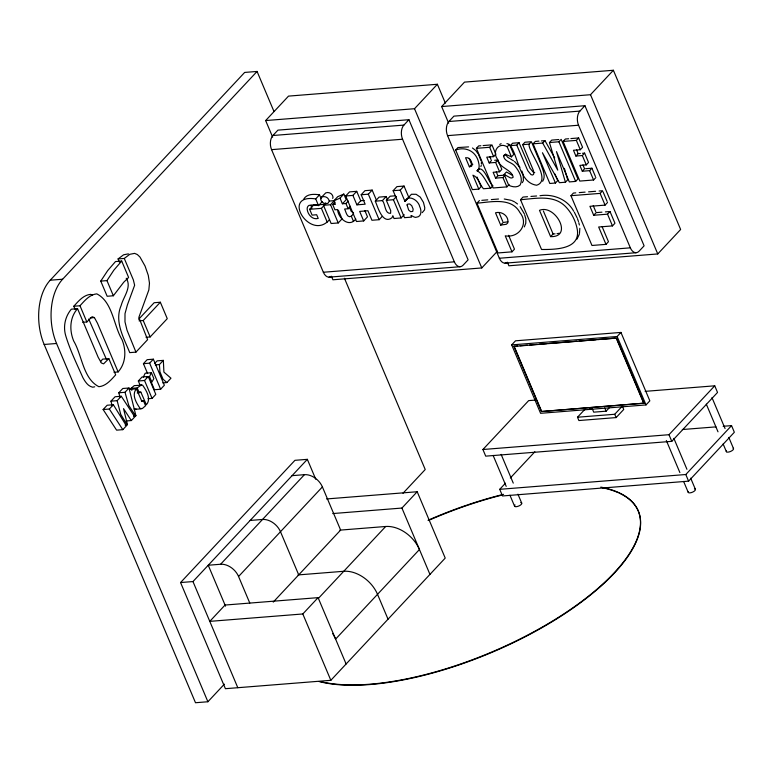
<?xml version="1.0" encoding="UTF-8"?>
<svg xmlns="http://www.w3.org/2000/svg" width="773" height="773" viewBox="0 0 773 773"><rect width="100%" height="100%" fill="white"/><g stroke="black" fill="none" stroke-linecap="round" stroke-linejoin="round"><path stroke-width="1.16" d="M579.827 228.335L579.479 233.369M504.16 174.418L508.75 185.278C512.219 186.921 516.944 187.916 520.074 185.066C523.447 178.921 519.311 171.471 515.311 166.562C512.267 162.05 503.513 161.712 503.619 155.431L506.402 154.619L511.465 156.861L513.736 154.436L509.475 144.348L507.204 146.773C498.546 141.652 491.937 151.643 497.358 159.045C498.991 168.224 511.436 169.026 513.185 177.172L511.842 178.003L510.277 177.838L504.16 174.418L506.431 171.993L512.547 175.413M332.69 198.39L333.028 197.183C332.776 193.762 328.815 191.598 325.733 192.883L320.969 197.791L320.64 198.97C320.921 202.333 324.844 204.603 327.936 203.318L329.211 201.251C328.96 197.84 325.008 195.675 321.916 196.96L320.969 197.791M143.324 377.108L145.189 373.233L151.392 372.741L153.866 378.596L151.856 382.123L149.527 376.615L151.392 372.741M480.893 166.543L481.279 165.383M408.84 197.279L404.955 201.367L411.439 194.265L416.087 194.284L420.212 197.057L423.469 202.41L424.783 207.782L424.532 209.908L422.251 212.633M579.315 234.325L576.967 239.147M524.345 226.914L525.795 223.175L525.824 218.788L524.674 214.894M522.345 182.641L523.398 180.679L523.195 174.766M143.478 400.801L141.942 401.525L136.386 388.867C131.246 394.839 136.541 403.322 140.222 408.55L142.348 408.521L145.566 405.748L143.478 400.801L141.411 400.965M542.636 181.317C546.163 176.167 542.675 169.577 540.936 164.369M100.761 281.101L107.66 270.637L115.496 261.545L121.699 261.052L128.627 277.468L123.719 282.251L113.36 295.769L107.157 296.262L100.761 281.101L106.964 280.609L113.863 270.144L121.699 261.052M108.838 358.643L103.582 363.87L101.36 362.972L98.152 357.232L77.551 308.678C69.599 317.577 69.29 330.438 73.706 341.038C82.122 355.165 82.982 378.722 98.886 386.703C106.114 386.036 111.061 379.881 115.679 374.847L108.838 358.643L102.635 359.136L100.49 361.735M113.998 372.257L118.134 371.929C126.086 363.03 126.395 350.169 121.979 339.56C113.554 325.462 112.674 301.799 96.789 293.866C89.571 294.561 84.624 300.726 79.996 305.75L73.802 306.253L75.165 309.49M303.876 198.864C307.084 193.665 314.253 194.033 319.52 194.825L321.133 198.661M477.163 170.765C483.26 162.63 489.338 184.602 492.942 185.752L490.671 188.177C486.236 182.486 483.705 174.485 477.163 170.765C479.424 168.949 479.434 165.866 478.787 163.296C476.825 152.088 466.583 146.126 455.655 149.991L472.39 189.627L478.806 189.114L481.077 186.689L477.009 177.046M73.802 306.253C78.431 301.219 83.368 295.054 90.586 294.358L92.393 295.054M82.711 322.293L86.847 321.964L92.132 316.698L94.383 317.568L97.495 323.269L118.134 371.929M224.363 684.153L207.898 701.749L195.501 702.734L44.158 344.468A46.805 28.234 85.5 0 1 50.216 280.213L244.664 72.43L257.071 71.445L273.98 111.476M207.898 701.749L56.564 343.483A46.805 28.234 85.5 0 1 62.623 279.227L257.071 71.445M272.656 137.14L265.651 120.559L288.522 96.113L437.383 84.267L445.325 103.07M272.898 135.507L277.932 130.135L408.927 119.709L468.119 259.834L463.085 265.207A10.3 6.213 85.5 0 1 454.35 261.834L323.356 272.251L271.565 149.643A10.3 6.213 85.5 0 1 272.898 135.507L403.893 125.091L408.927 119.709M138.647 319.278L154.136 302.736L160.34 302.233L167.268 318.66L150.155 336.941L146.02 337.27M139.082 320.853L143.218 320.524L160.34 302.233M126.241 278.251C132.038 287.276 123.409 296.755 121.197 305.393C114.114 321.568 123.777 337.83 129.738 352.623L135.942 352.13L147.614 339.656L138.84 317.423L148.851 289.914L149.469 283.15L148.281 275.362L145.044 266.038L139.961 257.023L137.323 254.53L134.599 253.37L129.777 254.317L124.279 258.443L118.076 258.936L119.438 262.153M147.556 373.436L143.43 363.658L147.16 359.677L153.363 359.184L164.369 385.244L160.639 389.234L154.436 389.727L150.764 381.041M103.128 409.526L107.138 405.245L113.341 404.752L126.395 425.826L122.81 429.662L116.607 430.155L103.128 409.526L109.331 409.033L113.341 404.752M112.143 405.728L110.945 401.168L115.08 396.752L121.284 396.259L134.782 416.86L131.333 420.551L126.163 420.956M120.057 397.177L118.791 392.79L122.801 388.5L129.004 388.007L135.893 415.681L133.584 416.096M143.43 363.658L149.633 363.165L153.363 359.184M110.945 401.168L117.148 400.675L121.284 396.259M118.791 392.79L124.994 392.298L129.004 388.007M131.845 390.365L131.004 388.394L134.231 385.63L142.561 385.128C146.242 390.355 151.566 398.81 146.387 404.772L140.841 392.133L137.227 393.003M140.097 385.196L138.319 380.983L142.048 377.002L148.252 376.509L155.808 394.394L152.078 398.385L147.943 398.713M154.784 363.387L157.141 360.865L163.345 360.373L163.905 372.093L170.959 378.2L166.891 382.558L162.755 382.886M131.004 388.394L137.208 387.901L141.556 384.848M138.319 380.983L144.522 380.49L148.252 376.509M155.276 364.904L159.412 364.576L163.345 360.373M329.491 219.658C310.572 242.036 279.855 193.55 315.703 198.893L319.52 194.825M322.351 201.531L318.534 205.608L314.911 204.748L309.007 205.386A7.16 5.005 43.1 0 0 307.19 209.348C307.76 214.536 312.543 220.179 318.215 218.401L316.669 214.749L312.099 215.116L309.635 209.299L313.452 205.222L316.978 204.942M338.419 210.304L342.043 218.875L338.226 222.953L331.144 223.513L323.443 205.289L325.733 202.845M265.651 120.559L414.512 108.713L437.383 84.267M309.635 209.299L321.404 208.362L324.457 205.096M355.822 219.03C349.106 228.035 337.994 218.092 337.627 209.589L334.941 209.802L332.728 204.555L335.405 204.343L333.897 200.758L337.704 196.69L343.821 194.062L346.207 199.705L342.391 203.782L340.014 198.139L343.821 194.062M323.443 205.289L330.535 204.729L334.342 200.651L329.617 201.028M332.728 204.555L335.018 202.111M125.178 425.082L127.468 424.686L123.525 408.627L131.333 420.551M364.817 210.507L367.504 216.855L363.687 220.923L356.498 221.503L345.715 195.975L349.531 191.897L356.72 191.327L360.711 200.777L356.904 204.855L352.903 195.405L356.72 191.327M342.391 203.782L345.937 203.502L348.227 201.057M448.649 123.139L441.644 106.558L464.515 82.112L613.375 70.266L680.636 229.494L657.765 253.94L508.905 265.786L507.503 262.462M353.599 213.783L351.319 216.227C346.874 218.604 345.995 211.464 344.613 209.029L348.159 208.749L350.449 206.304M356.904 204.855L365.156 204.198L361.165 194.748L364.972 190.67L372.161 190.1L376.383 200.091M361.165 194.748L368.344 194.178L372.161 190.1M448.891 121.506L453.925 116.134L584.919 105.708L644.112 245.833L639.078 251.206A10.3 6.213 85.5 0 1 630.343 247.833L499.348 258.25L447.557 135.642A10.3 6.213 85.5 0 1 448.891 121.506L579.885 111.09L584.919 105.708M404.182 214.691L401.129 217.947L394.037 218.508L392.848 215.696L391.998 217.735C382.442 225.127 377.553 206.082 375.291 201.164L379.108 197.096L386.191 196.526L387.515 199.656M375.291 201.164L382.384 200.603L386.191 196.526M404.028 186.061L400.211 190.129L404.955 201.367C408.415 193.859 418.483 200.439 419.662 206.488C421.556 210.043 421.894 216.778 416.541 217.184C414.57 218.662 409.052 212.739 411.613 217.116L404.521 217.677L393.128 190.699L396.936 186.622L404.028 186.061L408.772 197.289M382.384 200.603C385.437 203.618 384.635 214.102 390.626 213.319L390.703 210.614L386.336 200.284L390.152 196.216L394.877 195.84M386.336 200.284L393.428 199.724L396.481 196.468M363.687 220.923L359.667 211.406L367.919 210.749L371.939 220.266L379.128 219.696L382.181 216.44M455.655 149.991L457.916 147.566L468.602 146.889M509.165 184.457L506.895 186.882L493.145 187.974L476.4 148.339L478.671 145.913L480.874 145.739M469.385 166.813L471.569 166.292L472.052 165.2C472.129 161.731 469.713 156.755 465.559 157.74L469.385 166.813L471.656 164.388L472.815 164.291M476.4 148.339L489.657 147.285L491.928 144.86L495.87 154.204L493.609 156.629L486.758 157.17L489.203 162.948L495.628 162.436L497.899 160.011L501.841 169.355L499.58 171.78L493.145 172.292L495.609 178.128L502.943 177.539L505.213 175.113L497.88 175.703L495.609 178.128M477.212 170.872L479.482 168.446M489.203 162.948L491.464 160.523M540.501 163.248L531.399 141.72L529.128 144.145C527.331 150.687 552.608 180.38 536.617 185.23C519.127 182.737 518.441 156.687 510.335 145.643L512.596 143.218L519.05 142.705L530.036 168.263L533.254 172.186L534.732 172.601M503.503 156.359L505.764 153.933M510.335 145.643L516.779 145.131L519.05 142.705M516.779 145.131L527.766 170.688L530.983 174.611L532.462 175.017L533.525 174.437L533.834 172.91L533.38 170.466L522.674 144.657L524.944 142.232L530.326 141.807M508.615 235.321L514.47 249.186L511.987 251.834L497.976 252.955L476.951 203.183L479.424 200.536M554.937 174.002L557.72 180.592L555.458 183.017L549.825 183.472L533.08 143.826L535.351 141.411L538.955 141.121M533.08 143.826L542.694 143.063L544.955 140.638L554.695 157.885M441.644 106.558L590.504 94.712L613.375 70.266M542.694 143.063L557.758 170.147L549.448 142.532L551.719 140.106L558.811 139.536M549.448 142.532L558.908 141.778L561.179 139.353L577.924 178.988L575.653 181.413L569.324 181.916L556.502 151.624L565.43 182.225L559.401 182.708L542.453 152.745L555.458 183.017M595.857 177.558L593.596 179.983L579.837 181.075L563.092 141.44L565.363 139.014L568.677 138.754M520.529 199.714C535.158 198.632 553.014 194.516 564.937 205.976C570.909 211.85 575.035 219.522 576.909 227.668C582.108 249.35 555.7 249.563 541.544 249.486L520.529 199.714L523.002 197.067L527.534 196.7M563.092 141.44L576.358 140.386L578.629 137.961L582.571 147.305L580.301 149.73L573.46 150.271L575.895 156.049L582.33 155.537L584.601 153.112L588.543 162.456L586.272 164.881L579.847 165.393L582.311 171.229L589.644 170.64L591.915 168.214L595.423 176.524M500.701 225.107L506.325 224.267L507.726 222.972C509.243 216.218 501.793 210.865 495.512 212.826L500.701 225.107L503.175 222.46L507.977 221.822M575.895 156.049L578.165 153.624L580.31 153.46M326.544 498.952L417.198 491.734L445.219 558.087L330.844 680.308L225.407 688.695L180.563 582.542L294.938 460.322L307.345 459.336L315.751 479.241M331.511 276.463L332.912 279.787L481.772 267.941L497.29 251.36M565.43 182.225L567.701 179.8L564.406 168.34M180.563 582.542L192.97 581.557L307.345 459.336M582.311 171.229L584.581 168.804L582.939 164.91M225.523 606.158L208.237 565.237L220.605 564.251L304.446 474.67A15.557 10.87 43.1 0 1 322.399 486.913L340.632 530.075L273.236 602.099M602.051 226.528L608.467 241.707L605.993 244.355L591.973 245.476L570.947 195.704L573.421 193.057L575.759 192.864M550.608 236.635C573.769 237.369 554.975 203.743 539.496 210.333L550.608 236.635L553.091 233.987L555.053 233.833M249.785 603.066L238.567 576.503L322.399 486.913M570.947 195.704L600.119 193.385L602.592 190.738L599.094 191.008M607.549 202.468L605.075 205.116L589.925 206.314L593.703 215.271L596.176 212.623L601.945 212.169M593.703 215.271L607.53 214.169L610.003 211.522L614.96 223.252L612.477 225.909L598.66 227.001L605.993 244.355M511.687 344.893L515.504 340.816L620.941 332.429L649.842 400.849L646.025 404.917L540.588 413.304L511.687 344.893L617.125 336.506L620.941 332.429M513.939 346.43L616.468 338.081L643.967 403.177L541.438 411.526L513.939 346.43L517.736 345.937M402.994 493.271L425.227 469.52L344.439 278.261M318.089 597.645L225.049 605.046L209.783 621.366L302.813 613.965L318.089 597.645L346.111 663.988M332.748 513.562L401.931 508.054L417.198 491.734M318.273 598.515L385.679 526.49A29.258 20.446 43.1 0 1 419.439 549.526L335.608 639.116A29.258 20.446 43.1 0 0 332.612 633.512M645.107 391.36L714.735 385.814L717.537 392.452L671.785 441.344L485.715 456.147L482.912 449.509L528.664 400.617L535.863 400.047M541.438 411.526L643.967 403.177M723.142 426.29L731.548 425.623L734.35 432.262L688.598 481.154L502.527 495.957L499.725 489.319L505.445 483.212M510.344 477.965L534.858 451.78M577.499 417.227L614.719 414.27L622.342 406.115L623.743 409.439L616.12 417.584L578.9 420.541L577.499 417.227L585.122 409.081M592.321 408.849L593.722 412.164L606.119 411.178L609.172 407.922M482.912 449.509L668.983 434.706L714.735 385.814M499.725 489.319L685.796 474.516L731.548 425.623M118.076 258.936L123.574 254.81L128.395 253.863M499.745 144.445L501.146 143.662M333.897 200.758L340.014 198.139M134.029 409.043L136.145 409.014M94.712 386.819L92.683 387.196C87.803 386.181 85.156 381.659 82.885 377.639C76.749 363.822 70.053 350.121 65.695 335.608C62.98 326.457 65.183 316.437 71.348 309.171L77.551 308.678M557.014 233.678L559.304 233.253M271.565 149.643L402.559 139.227L454.35 261.834M447.557 135.642L578.552 125.226L630.343 247.833M483.086 145.566L490.826 144.947M541.361 140.928L544.955 140.638M570.889 138.58L578.629 137.961M522.674 144.657L529.128 144.145M494.681 160.272L497.899 160.011M582.456 153.286L584.601 153.112M585.625 168.717L591.915 168.214M393.128 190.699L400.211 190.129M345.715 195.975L352.903 195.405M490.671 188.177L483.444 188.747C479.782 184.737 478.448 177.152 472.921 175.191L478.806 189.114M360.711 200.777L364.247 200.497M319.336 204.748L325.211 204.285M481.811 200.342L487.773 199.869M491.348 199.579L498.508 199.019M530.935 196.429L536.607 195.984M540.008 195.714C553.091 193.646 567.266 199.27 573.682 211.213M579.257 192.593L585.093 192.129M588.591 191.849L595.596 191.289M476.951 203.183C490.913 202.053 511.649 196.989 519.958 212.652C529.244 223.928 518.799 238.287 505.233 235.833L511.987 251.834M605.394 211.889L610.003 211.522M50.216 280.213L62.623 279.227M329.076 277.149L460.07 266.724M505.069 263.149L636.063 252.723M90.248 317.906L94.383 317.568M44.158 344.468L56.564 343.483M520.152 345.744L527.37 345.173M529.785 344.98L537.003 344.41M539.409 344.217L546.637 343.637M549.043 343.444L576.735 341.241M579.141 341.057L596.002 339.714M598.408 339.521L615.26 338.178M146.426 376.866L149.527 376.615M130.193 389.36L136.386 388.867M137.739 392.384L140.841 392.133M135.024 409.323L141.227 408.83M133.826 415.845L135.893 415.681M589.925 408.695L592.331 408.511M682.327 429.537L715.943 426.87M292.078 475.656L304.446 474.67M250.152 520.442L262.53 519.466A15.557 10.87 43.1 0 1 280.483 531.708L298.716 574.87M339.956 530.133L385.679 526.49M298.04 574.928L343.753 571.286A29.258 20.446 43.1 0 1 377.524 594.321L388.036 619.202M504.257 199.009L511.233 200.323M353.532 212.681L351.29 211.464L349.348 207.145M506.933 143.585L508.624 144.097M512.074 200.709L514.586 201.859M510.586 159.064L513.533 160.842M509.813 158.571L507.494 157.122L506.093 155.102M472.477 147.991L475.772 150.542L478.12 153.817M515.32 202.391L517.533 203.975M514.518 161.441L519.968 167.287M166.891 382.558L163.055 379.224L159.914 371.784L159.412 364.576M520.152 206.691L524.394 213.928M122.81 429.662L109.331 409.033M135.652 415.932L128.791 405.448L124.994 392.298M127.245 424.918L120.733 414.357L117.148 400.675M88.702 319.017L106.452 359.455M574.329 212.179L577.122 217.831M478.564 154.542L481.057 160.871M590.504 94.712L657.765 253.94M711.981 397.602L725.064 428.571M728.804 437.412L733.471 448.466M706.319 404.173L718.001 431.817M723.142 443.982L726.407 451.722M603.046 191.801L607.105 201.395M600.119 193.385L605.075 205.116M589.644 170.64L593.596 179.983M576.358 140.386L580.301 149.73M607.53 214.169L612.477 225.909M582.33 155.537L586.272 164.881M576.542 149.778L578.165 153.624M593.239 205.657L595.761 211.628M558.908 141.778L575.653 181.413M673.863 438.349L686.936 469.308M690.675 478.158L695.342 489.212M668.983 434.706L671.785 441.344M685.796 474.516L688.598 481.154M666.326 440.494L679.873 472.564M683.612 481.405L688.279 492.469M617.125 336.506L646.025 404.917M616.274 338.284L643.774 403.38M543.361 210.971L553.091 233.987M507.204 146.773L511.465 156.861M614.719 414.27L616.12 417.584M604.718 407.864L606.119 411.178M502.943 177.539L506.895 186.882M489.657 147.285L493.609 156.629M495.628 162.436L499.58 171.78M489.84 156.677L491.058 159.567M496.237 171.809L497.88 175.703M499.29 213.251L502.75 221.436M469.105 158.339L471.656 164.388M414.512 108.713L481.772 267.941M514.132 346.227L541.622 411.323M501.126 454.369L513.272 483.125M517.939 494.179L521.678 503.03M393.428 199.724L401.129 217.947M493.126 455.413L506.209 486.381M509.948 495.222L514.615 506.286M368.344 194.178L379.128 219.696M345.937 203.502L348.159 208.749M351.319 216.227L353.532 221.474M330.535 204.729L338.226 222.953M321.404 208.362L327.211 222.102M315.703 198.893L318.534 205.608M401.931 508.054L429.952 574.407M302.813 613.965L330.844 680.308M124.279 258.443L133.352 279.903L134.637 285.247L127.4 304.9L125.004 313.654L124.984 321.829L127.023 330.197L135.942 352.13M143.218 320.524L150.155 336.941M149.633 363.165L160.639 389.234M106.964 280.609L113.36 295.769M144.522 380.49L152.078 398.385M137.208 387.901L139.295 392.839M79.996 305.75L86.847 321.964M192.97 581.557L237.804 687.709M577.46 218.759L578.484 221.522M311.819 208.275L310.997 205.27M521.91 171.046L522.877 173.838M578.784 222.692L579.392 225.02M481.357 162.533L481.434 164.04M402.559 139.227A10.3 6.213 85.5 0 1 403.893 125.091M331.404 276.261A10.3 6.213 85.5 0 1 323.356 272.251M578.552 125.226A10.3 6.213 85.5 0 1 579.885 111.09M507.397 262.26A10.3 6.213 85.5 0 1 499.348 258.25M619.231 493.106A190.255 73.116 -22.9 0 1 557.604 618.323A190.255 73.116 -22.9 0 1 319.278 681.573M428.3 520.538A190.255 73.116 -22.9 0 1 466.873 505.513M467.965 505.136A190.255 73.116 -22.9 0 1 502.547 494.942M602.157 487.686A190.255 73.116 -22.9 0 1 618.303 492.691M600.795 487.106A190.255 73.116 -22.9 0 1 571.769 608.564A190.255 73.116 -22.9 0 1 320.293 681.535M428.155 520.21A190.255 73.116 -22.9 0 1 503.542 494.324M220.605 564.251A15.557 10.87 43.1 0 1 238.567 576.503M733.123 448.205A3.904 1.498 -22.9 0 1 730.35 451.548A3.904 1.498 -22.9 0 1 726.436 450.881M520.76 502.624A3.904 1.498 -22.9 0 1 520.896 504.75A3.904 1.498 -22.9 0 1 516.006 506.702A3.904 1.498 -22.9 0 1 515.031 504.924M694.434 488.807A3.904 1.498 -22.9 0 1 692.695 492.092A3.904 1.498 -22.9 0 1 688.318 491.628M407.071 204.922L408.637 209.995L410.627 211.676L412.734 211.454L413.169 209.135L411.729 205.695L409.651 203.946L407.574 204.13L407.071 204.922"/></g></svg>
